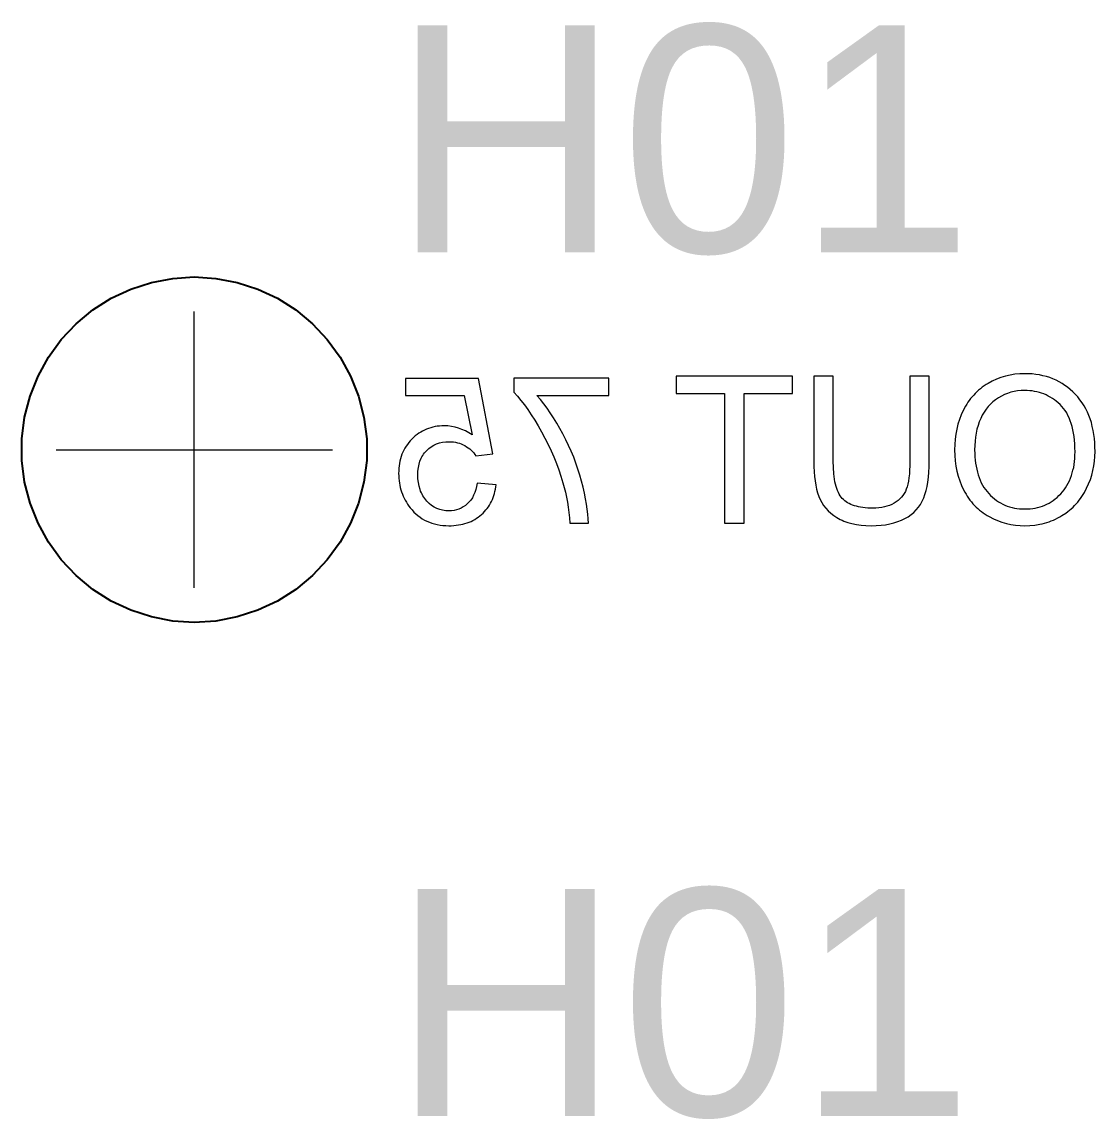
# Paper-space layout '01_三视图' of a CAD drawing. Header units: millimetres. Extents: x 8 to 451, y 8 to 289.
# Drawn here: x 40.65 to 51.53, y 177.97 to 189.08 of the extents above; entities that cross this region are included whole.
import ezdxf

# ---------------------------------------------------------------- set-up
doc = ezdxf.new("R2010")
doc.units = ezdxf.units.MM
doc.linetypes.add('WP_HIDDEN', pattern=[2.3, 1.5, -0.8])
for name, color, linetype, lineweight in [('ANNOTATIONS', 7, 'CONTINUOUS', 18), ('HIDDEN', 7, 'WP_HIDDEN', 13), ('VISIBLE', 7, 'CONTINUOUS', 25)]:
    doc.layers.add(name, color=color, linetype=linetype, lineweight=lineweight)
doc.styles.add('CJK', font='Arial Unicode.ttf')

psp = doc.layouts.new('01_三视图')

# ---------------------------------------------------------------- linework, layer by layer
at = {"layer": 'ANNOTATIONS'}
for p, q in [((42.4, 183.35), (42.4, 186.15)), ((41, 184.75), (43.8, 184.75))]:
    psp.add_line(p, q, dxfattribs=at)
at = {"layer": 'HIDDEN'}
for points in [[(44.541, 185.473), (44.541, 185.299)], [(45.281, 185.473), (44.541, 185.473)], [(45.426, 184.709), (45.281, 185.473)], [(45.639, 185.474), (45.639, 185.332)], [(46.602, 185.474), (45.639, 185.474)], [(46.602, 185.299), (46.602, 185.474)], [(47.282, 185.494), (47.282, 185.318)], [(48.462, 185.494), (47.282, 185.494)], [(48.462, 185.318), (48.462, 185.494)], [(48.678, 185.494), (48.678, 184.634)], [(48.875, 185.494), (48.678, 185.494)], [(48.875, 184.635), (48.875, 185.494)], [(49.652, 185.494), (49.652, 184.635)], [(49.849, 185.494), (49.652, 185.494)], [(49.849, 184.634), (49.849, 185.494)], [(50.487, 185.445), (50.445, 185.422)], [(50.53, 185.465), (50.487, 185.445)], [(50.574, 185.482), (50.53, 185.465)], [(50.62, 185.495), (50.574, 185.482)], [(50.667, 185.506), (50.62, 185.495)], [(50.716, 185.514), (50.667, 185.506)], [(50.765, 185.518), (50.716, 185.514)], [(50.816, 185.52), (50.765, 185.518)], [(50.855, 185.519), (50.816, 185.52)], [(50.893, 185.517), (50.855, 185.519)], [(50.93, 185.513), (50.893, 185.517)], [(50.966, 185.507), (50.93, 185.513)], [(51.001, 185.5), (50.966, 185.507)], [(51.036, 185.491), (51.001, 185.5)], [(51.069, 185.48), (51.036, 185.491)], [(51.102, 185.468), (51.069, 185.48)], [(51.133, 185.454), (51.102, 185.468)], [(51.164, 185.438), (51.133, 185.454)], [(51.194, 185.421), (51.164, 185.438)], [(45.639, 185.332), (45.674, 185.293)], [(50.315, 185.321), (50.299, 185.304)], [(50.331, 185.337), (50.315, 185.321)], [(50.349, 185.352), (50.331, 185.337)], [(50.367, 185.367), (50.349, 185.352)], [(50.385, 185.382), (50.367, 185.367)], [(50.404, 185.396), (50.385, 185.382)], [(50.424, 185.409), (50.404, 185.396)], [(50.445, 185.422), (50.424, 185.409)], [(50.642, 185.321), (50.611, 185.308)], [(50.675, 185.332), (50.642, 185.321)], [(50.709, 185.34), (50.675, 185.332)], [(50.743, 185.346), (50.709, 185.34)], [(50.779, 185.349), (50.743, 185.346)], [(50.815, 185.35), (50.779, 185.349)], [(50.841, 185.35), (50.815, 185.35)], [(50.866, 185.348), (50.841, 185.35)], [(50.891, 185.345), (50.866, 185.348)], [(50.916, 185.341), (50.891, 185.345)], [(50.94, 185.336), (50.916, 185.341)], [(50.964, 185.33), (50.94, 185.336)], [(50.987, 185.323), (50.964, 185.33)], [(51.01, 185.315), (50.987, 185.323)], [(51.223, 185.402), (51.194, 185.421)], [(51.251, 185.382), (51.223, 185.402)], [(51.278, 185.36), (51.251, 185.382)], [(51.304, 185.336), (51.278, 185.36)], [(51.33, 185.31), (51.304, 185.336)], [(44.541, 185.299), (45.135, 185.299)], [(45.135, 185.299), (45.215, 184.899)], [(45.674, 185.293), (45.71, 185.25)], [(45.71, 185.25), (45.745, 185.205)], [(45.873, 185.299), (46.602, 185.299)], [(45.908, 185.258), (45.873, 185.299)], [(45.942, 185.215), (45.908, 185.258)], [(45.975, 185.17), (45.942, 185.215)], [(47.282, 185.318), (47.775, 185.318)], [(47.775, 185.318), (47.775, 184.005)], [(47.972, 185.318), (48.462, 185.318)], [(47.972, 184.005), (47.972, 185.318)], [(50.228, 185.21), (50.215, 185.19)], [(50.241, 185.23), (50.228, 185.21)], [(50.254, 185.249), (50.241, 185.23)], [(50.268, 185.268), (50.254, 185.249)], [(50.283, 185.286), (50.268, 185.268)], [(50.299, 185.304), (50.283, 185.286)], [(50.469, 185.211), (50.446, 185.186)], [(50.494, 185.235), (50.469, 185.211)], [(50.521, 185.256), (50.494, 185.235)], [(50.55, 185.276), (50.521, 185.256)], [(50.58, 185.293), (50.55, 185.276)], [(50.611, 185.308), (50.58, 185.293)], [(51.032, 185.305), (51.01, 185.315)], [(51.054, 185.294), (51.032, 185.305)], [(51.075, 185.283), (51.054, 185.294)], [(51.096, 185.27), (51.075, 185.283)], [(51.116, 185.256), (51.096, 185.27)], [(51.136, 185.24), (51.116, 185.256)], [(51.156, 185.224), (51.136, 185.24)], [(51.175, 185.207), (51.156, 185.224)], [(51.354, 185.284), (51.33, 185.31)], [(51.376, 185.255), (51.354, 185.284)], [(51.397, 185.226), (51.376, 185.255)], [(51.417, 185.195), (51.397, 185.226)], [(45.745, 185.205), (45.78, 185.156)], [(45.78, 185.156), (45.815, 185.104)], [(45.815, 185.104), (45.85, 185.049)], [(46.008, 185.122), (45.975, 185.17)], [(46.041, 185.072), (46.008, 185.122)], [(50.172, 185.102), (50.154, 185.056)], [(50.192, 185.147), (50.172, 185.102)], [(50.215, 185.19), (50.192, 185.147)], [(50.386, 185.099), (50.37, 185.066)], [(50.404, 185.13), (50.386, 185.099)], [(50.424, 185.159), (50.404, 185.13)], [(50.446, 185.186), (50.424, 185.159)], [(51.193, 185.188), (51.175, 185.207)], [(51.21, 185.168), (51.193, 185.188)], [(51.226, 185.146), (51.21, 185.168)], [(51.241, 185.123), (51.226, 185.146)], [(51.254, 185.098), (51.241, 185.123)], [(51.267, 185.072), (51.254, 185.098)], [(51.435, 185.164), (51.417, 185.195)], [(51.451, 185.131), (51.435, 185.164)], [(51.466, 185.096), (51.451, 185.131)], [(44.863, 184.987), (44.841, 184.984)], [(44.886, 184.99), (44.863, 184.987)], [(44.91, 184.992), (44.886, 184.99)], [(44.934, 184.992), (44.91, 184.992)], [(44.971, 184.991), (44.934, 184.992)], [(45.007, 184.986), (44.971, 184.991)], [(45.043, 184.979), (45.007, 184.986)], [(45.85, 185.049), (45.886, 184.991)], [(45.886, 184.991), (45.92, 184.93)], [(46.073, 185.02), (46.041, 185.072)], [(46.105, 184.966), (46.073, 185.02)], [(50.139, 185.008), (50.127, 184.959)], [(50.154, 185.056), (50.139, 185.008)], [(50.343, 184.995), (50.332, 184.958)], [(50.355, 185.031), (50.343, 184.995)], [(50.37, 185.066), (50.355, 185.031)], [(51.278, 185.044), (51.267, 185.072)], [(51.288, 185.015), (51.278, 185.044)], [(51.297, 184.984), (51.288, 185.015)], [(51.479, 185.061), (51.466, 185.096)], [(51.491, 185.024), (51.479, 185.061)], [(51.501, 184.985), (51.491, 185.024)], [(44.64, 184.889), (44.622, 184.873)], [(44.658, 184.903), (44.64, 184.889)], [(44.676, 184.916), (44.658, 184.903)], [(44.695, 184.928), (44.676, 184.916)], [(44.714, 184.939), (44.695, 184.928)], [(44.734, 184.949), (44.714, 184.939)], [(44.755, 184.958), (44.734, 184.949)], [(44.775, 184.966), (44.755, 184.958)], [(44.797, 184.973), (44.775, 184.966)], [(44.818, 184.979), (44.797, 184.973)], [(44.841, 184.984), (44.818, 184.979)], [(45.078, 184.969), (45.043, 184.979)], [(45.113, 184.956), (45.078, 184.969)], [(45.148, 184.94), (45.113, 184.956)], [(45.182, 184.921), (45.148, 184.94)], [(45.215, 184.899), (45.182, 184.921)], [(45.92, 184.93), (45.954, 184.867)], [(46.136, 184.909), (46.105, 184.966)], [(46.166, 184.851), (46.136, 184.909)], [(50.118, 184.908), (50.111, 184.856)], [(50.127, 184.959), (50.118, 184.908)], [(50.317, 184.878), (50.312, 184.836)], [(50.324, 184.919), (50.317, 184.878)], [(50.332, 184.958), (50.324, 184.919)], [(51.304, 184.952), (51.297, 184.984)], [(51.311, 184.918), (51.304, 184.952)], [(51.316, 184.883), (51.311, 184.918)], [(51.32, 184.846), (51.316, 184.883)], [(51.509, 184.946), (51.501, 184.985)], [(51.516, 184.905), (51.509, 184.946)], [(51.522, 184.863), (51.516, 184.905)], [(44.535, 184.765), (44.524, 184.745)], [(44.547, 184.785), (44.535, 184.765)], [(44.56, 184.804), (44.547, 184.785)], [(44.574, 184.822), (44.56, 184.804)], [(44.589, 184.84), (44.574, 184.822)], [(44.605, 184.857), (44.589, 184.84)], [(44.622, 184.873), (44.605, 184.857)], [(44.776, 184.762), (44.8, 184.78)], [(44.8, 184.78), (44.827, 184.795)], [(44.827, 184.795), (44.854, 184.808)], [(44.854, 184.808), (44.884, 184.818)], [(44.884, 184.818), (44.915, 184.825)], [(44.915, 184.825), (44.948, 184.829)], [(44.948, 184.829), (44.983, 184.831)], [(44.983, 184.831), (45.005, 184.83)], [(45.005, 184.83), (45.026, 184.828)], [(45.026, 184.828), (45.047, 184.825)], [(45.047, 184.825), (45.067, 184.821)], [(45.067, 184.821), (45.087, 184.815)], [(45.087, 184.815), (45.106, 184.808)], [(45.106, 184.808), (45.124, 184.8)], [(45.124, 184.8), (45.142, 184.791)], [(45.142, 184.791), (45.16, 184.78)], [(45.16, 184.78), (45.176, 184.769)], [(45.176, 184.769), (45.191, 184.757)], [(45.954, 184.867), (45.986, 184.804)], [(45.986, 184.804), (46.016, 184.74)], [(46.194, 184.793), (46.166, 184.851)], [(46.22, 184.734), (46.194, 184.793)], [(50.107, 184.803), (50.105, 184.747)], [(50.111, 184.856), (50.107, 184.803)], [(50.309, 184.793), (50.308, 184.748)], [(50.312, 184.836), (50.309, 184.793)], [(51.323, 184.808), (51.32, 184.846)], [(51.325, 184.768), (51.323, 184.808)], [(51.326, 184.727), (51.325, 184.768)], [(51.526, 184.82), (51.522, 184.863)], [(51.528, 184.776), (51.526, 184.82)], [(51.529, 184.73), (51.528, 184.776)], [(44.49, 184.658), (44.484, 184.635)], [(44.497, 184.681), (44.49, 184.658)], [(44.505, 184.703), (44.497, 184.681)], [(44.514, 184.724), (44.505, 184.703)], [(44.524, 184.745), (44.514, 184.724)], [(44.687, 184.634), (44.699, 184.663)], [(44.699, 184.663), (44.707, 184.677)], [(44.707, 184.677), (44.715, 184.691)], [(44.715, 184.691), (44.723, 184.704)], [(44.723, 184.704), (44.732, 184.717)], [(44.732, 184.717), (44.742, 184.729)], [(44.742, 184.729), (44.753, 184.74)], [(44.753, 184.74), (44.776, 184.762)], [(45.191, 184.757), (45.206, 184.745)], [(45.206, 184.745), (45.219, 184.731)], [(45.219, 184.731), (45.232, 184.717)], [(45.232, 184.717), (45.243, 184.702)], [(45.243, 184.702), (45.254, 184.687)], [(45.254, 184.687), (45.426, 184.709)], [(46.016, 184.74), (46.044, 184.676)], [(46.044, 184.676), (46.07, 184.611)], [(46.245, 184.674), (46.22, 184.734)], [(46.267, 184.614), (46.245, 184.674)], [(50.105, 184.747), (50.107, 184.692)], [(50.107, 184.692), (50.111, 184.637)], [(50.308, 184.748), (50.309, 184.713)], [(50.309, 184.713), (50.311, 184.679)], [(50.311, 184.679), (50.314, 184.645)], [(51.321, 184.63), (51.323, 184.662)], [(51.323, 184.662), (51.325, 184.694)], [(51.325, 184.694), (51.326, 184.727)], [(51.523, 184.634), (51.527, 184.682)], [(51.527, 184.682), (51.529, 184.73)], [(44.473, 184.562), (44.472, 184.536)], [(44.476, 184.587), (44.473, 184.562)], [(44.48, 184.611), (44.476, 184.587)], [(44.484, 184.635), (44.48, 184.611)], [(44.667, 184.532), (44.671, 184.568)], [(44.671, 184.568), (44.678, 184.602)], [(44.678, 184.602), (44.687, 184.634)], [(46.07, 184.611), (46.094, 184.546)], [(46.094, 184.546), (46.116, 184.481)], [(46.288, 184.553), (46.267, 184.614)], [(46.308, 184.492), (46.288, 184.553)], [(48.678, 184.634), (48.679, 184.579)], [(48.679, 184.579), (48.681, 184.527)], [(48.877, 184.568), (48.875, 184.635)], [(48.881, 184.506), (48.877, 184.568)], [(49.649, 184.544), (49.647, 184.504)], [(49.651, 184.588), (49.649, 184.544)], [(49.652, 184.635), (49.651, 184.588)], [(49.845, 184.522), (49.848, 184.576)], [(49.848, 184.576), (49.849, 184.634)], [(50.111, 184.637), (50.118, 184.584)], [(50.118, 184.584), (50.128, 184.533)], [(50.314, 184.645), (50.317, 184.613)], [(50.317, 184.613), (50.323, 184.582)], [(50.323, 184.582), (50.329, 184.551)], [(50.329, 184.551), (50.336, 184.522)], [(51.298, 184.514), (51.305, 184.541)], [(51.305, 184.541), (51.312, 184.57)], [(51.312, 184.57), (51.317, 184.6)], [(51.317, 184.6), (51.321, 184.63)], [(51.507, 184.539), (51.517, 184.586)], [(51.517, 184.586), (51.523, 184.634)], [(44.472, 184.536), (44.471, 184.51)], [(44.471, 184.51), (44.472, 184.485)], [(44.472, 184.485), (44.473, 184.46)], [(44.473, 184.46), (44.475, 184.436)], [(44.475, 184.436), (44.479, 184.412)], [(44.665, 184.494), (44.667, 184.532)], [(44.667, 184.454), (44.665, 184.494)], [(44.671, 184.416), (44.667, 184.454)], [(46.116, 184.481), (46.136, 184.414)], [(46.325, 184.43), (46.308, 184.492)], [(48.681, 184.527), (48.685, 184.478)], [(48.685, 184.478), (48.691, 184.433)], [(48.691, 184.433), (48.698, 184.389)], [(48.884, 184.477), (48.881, 184.506)], [(48.888, 184.45), (48.884, 184.477)], [(48.893, 184.424), (48.888, 184.45)], [(49.638, 184.432), (49.631, 184.401)], [(49.643, 184.466), (49.638, 184.432)], [(49.647, 184.504), (49.643, 184.466)], [(49.834, 184.422), (49.841, 184.47)], [(49.841, 184.47), (49.845, 184.522)], [(50.128, 184.533), (50.141, 184.483)], [(50.141, 184.483), (50.157, 184.435)], [(50.157, 184.435), (50.175, 184.388)], [(50.336, 184.522), (50.344, 184.494)], [(50.344, 184.494), (50.354, 184.467)], [(50.354, 184.467), (50.365, 184.441)], [(50.365, 184.441), (50.376, 184.415)], [(51.257, 184.411), (51.269, 184.435)], [(51.269, 184.435), (51.28, 184.461)], [(51.28, 184.461), (51.29, 184.487)], [(51.29, 184.487), (51.298, 184.514)], [(51.463, 184.403), (51.481, 184.448)], [(51.481, 184.448), (51.495, 184.493)], [(51.495, 184.493), (51.507, 184.539)], [(44.479, 184.412), (44.483, 184.389)], [(44.483, 184.389), (44.488, 184.366)], [(44.488, 184.366), (44.494, 184.344)], [(44.494, 184.344), (44.501, 184.322)], [(44.501, 184.322), (44.509, 184.3)], [(44.678, 184.379), (44.671, 184.416)], [(44.688, 184.345), (44.678, 184.379)], [(44.694, 184.329), (44.688, 184.345)], [(44.701, 184.313), (44.694, 184.329)], [(45.252, 184.346), (45.242, 184.316)], [(45.26, 184.378), (45.252, 184.346)], [(45.266, 184.411), (45.26, 184.378)], [(45.458, 184.395), (45.266, 184.411)], [(45.442, 184.306), (45.447, 184.327)], [(45.447, 184.327), (45.452, 184.349)], [(45.452, 184.349), (45.455, 184.372)], [(45.455, 184.372), (45.458, 184.395)], [(46.136, 184.414), (46.149, 184.367)], [(46.149, 184.367), (46.161, 184.319)], [(46.161, 184.319), (46.172, 184.269)], [(46.34, 184.369), (46.325, 184.43)], [(46.354, 184.31), (46.34, 184.369)], [(48.698, 184.389), (48.707, 184.349)], [(48.707, 184.349), (48.717, 184.312)], [(48.898, 184.4), (48.893, 184.424)], [(48.904, 184.377), (48.898, 184.4)], [(48.911, 184.356), (48.904, 184.377)], [(48.919, 184.335), (48.911, 184.356)], [(48.927, 184.317), (48.919, 184.335)], [(49.606, 184.327), (49.594, 184.306)], [(49.616, 184.349), (49.606, 184.327)], [(49.624, 184.374), (49.616, 184.349)], [(49.631, 184.401), (49.624, 184.374)], [(49.805, 184.296), (49.817, 184.335)], [(49.817, 184.335), (49.826, 184.377)], [(49.826, 184.377), (49.834, 184.422)], [(50.175, 184.388), (50.197, 184.342)], [(50.197, 184.342), (50.209, 184.32)], [(50.209, 184.32), (50.221, 184.299)], [(50.376, 184.415), (50.389, 184.391)], [(50.389, 184.391), (50.403, 184.368)], [(50.403, 184.368), (50.418, 184.346)], [(50.418, 184.346), (50.435, 184.325)], [(50.435, 184.325), (50.452, 184.305)], [(51.181, 184.303), (51.199, 184.323)], [(51.199, 184.323), (51.215, 184.344)], [(51.215, 184.344), (51.23, 184.365)], [(51.23, 184.365), (51.244, 184.388)], [(51.244, 184.388), (51.257, 184.411)], [(51.421, 184.316), (51.443, 184.359)], [(51.443, 184.359), (51.463, 184.403)], [(44.509, 184.3), (44.517, 184.279)], [(44.517, 184.279), (44.527, 184.258)], [(44.527, 184.258), (44.538, 184.238)], [(44.538, 184.238), (44.549, 184.218)], [(44.549, 184.218), (44.561, 184.198)], [(44.708, 184.298), (44.701, 184.313)], [(44.717, 184.284), (44.708, 184.298)], [(44.726, 184.269), (44.717, 184.284)], [(44.735, 184.256), (44.726, 184.269)], [(44.745, 184.242), (44.735, 184.256)], [(44.757, 184.23), (44.745, 184.242)], [(44.78, 184.206), (44.757, 184.23)], [(45.186, 184.22), (45.167, 184.201)], [(45.203, 184.24), (45.186, 184.22)], [(45.218, 184.263), (45.203, 184.24)], [(45.231, 184.289), (45.218, 184.263)], [(45.242, 184.316), (45.231, 184.289)], [(45.403, 184.207), (45.412, 184.226)], [(45.412, 184.226), (45.421, 184.245)], [(45.421, 184.245), (45.429, 184.265)], [(45.429, 184.265), (45.436, 184.285)], [(45.436, 184.285), (45.442, 184.306)], [(46.172, 184.269), (46.181, 184.219)], [(46.181, 184.219), (46.189, 184.167)], [(46.366, 184.253), (46.354, 184.31)], [(46.375, 184.199), (46.366, 184.253)], [(48.717, 184.312), (48.729, 184.277)], [(48.729, 184.277), (48.743, 184.245)], [(48.743, 184.245), (48.759, 184.215)], [(48.759, 184.215), (48.778, 184.185)], [(48.936, 184.299), (48.927, 184.317)], [(48.946, 184.284), (48.936, 184.299)], [(48.956, 184.269), (48.946, 184.284)], [(48.967, 184.256), (48.956, 184.269)], [(48.979, 184.244), (48.967, 184.256)], [(48.992, 184.233), (48.979, 184.244)], [(49.006, 184.223), (48.992, 184.233)], [(49.021, 184.213), (49.006, 184.223)], [(49.037, 184.204), (49.021, 184.213)], [(49.513, 184.22), (49.492, 184.207)], [(49.532, 184.235), (49.513, 184.22)], [(49.55, 184.251), (49.532, 184.235)], [(49.567, 184.268), (49.55, 184.251)], [(49.581, 184.286), (49.567, 184.268)], [(49.594, 184.306), (49.581, 184.286)], [(49.759, 184.196), (49.776, 184.228)], [(49.776, 184.228), (49.792, 184.261)], [(49.792, 184.261), (49.805, 184.296)], [(50.221, 184.299), (50.234, 184.278)], [(50.234, 184.278), (50.247, 184.259)], [(50.247, 184.259), (50.261, 184.239)], [(50.261, 184.239), (50.276, 184.221)], [(50.276, 184.221), (50.291, 184.203)], [(50.452, 184.305), (50.47, 184.286)], [(50.47, 184.286), (50.489, 184.268)], [(50.489, 184.268), (50.509, 184.252)], [(50.509, 184.252), (50.529, 184.236)], [(50.529, 184.236), (50.55, 184.222)], [(50.55, 184.222), (50.571, 184.21)], [(50.571, 184.21), (50.593, 184.198)], [(51.04, 184.198), (51.062, 184.209)], [(51.062, 184.209), (51.083, 184.222)], [(51.083, 184.222), (51.104, 184.236)], [(51.104, 184.236), (51.124, 184.251)], [(51.124, 184.251), (51.144, 184.267)], [(51.144, 184.267), (51.163, 184.285)], [(51.163, 184.285), (51.181, 184.303)], [(51.338, 184.202), (51.353, 184.219)], [(51.353, 184.219), (51.368, 184.237)], [(51.368, 184.237), (51.382, 184.256)], [(51.382, 184.256), (51.396, 184.275)], [(51.396, 184.275), (51.421, 184.316)], [(44.561, 184.198), (44.575, 184.179)], [(44.575, 184.179), (44.589, 184.161)], [(44.589, 184.161), (44.607, 184.139)], [(44.607, 184.139), (44.626, 184.118)], [(44.626, 184.118), (44.646, 184.099)], [(44.646, 184.099), (44.667, 184.082)], [(44.805, 184.186), (44.78, 184.206)], [(44.831, 184.169), (44.805, 184.186)], [(44.858, 184.155), (44.831, 184.169)], [(44.887, 184.144), (44.858, 184.155)], [(44.916, 184.136), (44.887, 184.144)], [(44.948, 184.132), (44.916, 184.136)], [(44.98, 184.13), (44.948, 184.132)], [(45.007, 184.131), (44.98, 184.13)], [(45.033, 184.135), (45.007, 184.131)], [(45.058, 184.14), (45.033, 184.135)], [(45.082, 184.148), (45.058, 184.14)], [(45.104, 184.158), (45.082, 184.148)], [(45.126, 184.17), (45.104, 184.158)], [(45.147, 184.184), (45.126, 184.17)], [(45.167, 184.201), (45.147, 184.184)], [(45.311, 184.094), (45.327, 184.108)], [(45.327, 184.108), (45.342, 184.123)], [(45.342, 184.123), (45.356, 184.139)], [(45.356, 184.139), (45.369, 184.155)], [(45.369, 184.155), (45.381, 184.172)], [(45.381, 184.172), (45.392, 184.189)], [(45.392, 184.189), (45.403, 184.207)], [(46.189, 184.167), (46.196, 184.114)], [(46.196, 184.114), (46.202, 184.06)], [(46.383, 184.147), (46.375, 184.199)], [(46.389, 184.098), (46.383, 184.147)], [(46.392, 184.05), (46.389, 184.098)], [(48.778, 184.185), (48.8, 184.158)], [(48.8, 184.158), (48.824, 184.132)], [(48.824, 184.132), (48.851, 184.107)], [(48.851, 184.107), (48.88, 184.084)], [(49.054, 184.196), (49.037, 184.204)], [(49.072, 184.189), (49.054, 184.196)], [(49.091, 184.182), (49.072, 184.189)], [(49.111, 184.177), (49.091, 184.182)], [(49.132, 184.172), (49.111, 184.177)], [(49.153, 184.167), (49.132, 184.172)], [(49.176, 184.164), (49.153, 184.167)], [(49.2, 184.161), (49.176, 184.164)], [(49.225, 184.159), (49.2, 184.161)], [(49.277, 184.158), (49.225, 184.159)], [(49.308, 184.158), (49.277, 184.158)], [(49.338, 184.161), (49.308, 184.158)], [(49.367, 184.165), (49.338, 184.161)], [(49.394, 184.17), (49.367, 184.165)], [(49.42, 184.177), (49.394, 184.17)], [(49.445, 184.186), (49.42, 184.177)], [(49.469, 184.196), (49.445, 184.186)], [(49.492, 184.207), (49.469, 184.196)], [(49.664, 184.092), (49.691, 184.115)], [(49.691, 184.115), (49.716, 184.14)], [(49.716, 184.14), (49.738, 184.167)], [(49.738, 184.167), (49.759, 184.196)], [(50.291, 184.203), (50.307, 184.185)], [(50.307, 184.185), (50.324, 184.169)], [(50.324, 184.169), (50.341, 184.153)], [(50.341, 184.153), (50.358, 184.138)], [(50.358, 184.138), (50.377, 184.123)], [(50.377, 184.123), (50.396, 184.109)], [(50.396, 184.109), (50.415, 184.096)], [(50.593, 184.198), (50.615, 184.188)], [(50.615, 184.188), (50.639, 184.178)], [(50.639, 184.178), (50.662, 184.171)], [(50.662, 184.171), (50.687, 184.164)], [(50.687, 184.164), (50.712, 184.158)], [(50.712, 184.158), (50.737, 184.154)], [(50.737, 184.154), (50.764, 184.151)], [(50.764, 184.151), (50.791, 184.149)], [(50.791, 184.149), (50.818, 184.149)], [(50.818, 184.149), (50.845, 184.149)], [(50.845, 184.149), (50.872, 184.151)], [(50.872, 184.151), (50.897, 184.154)], [(50.897, 184.154), (50.923, 184.158)], [(50.923, 184.158), (50.947, 184.164)], [(50.947, 184.164), (50.971, 184.17)], [(50.971, 184.17), (50.995, 184.178)], [(50.995, 184.178), (51.018, 184.187)], [(51.018, 184.187), (51.04, 184.198)], [(51.193, 184.082), (51.233, 184.108)], [(51.233, 184.108), (51.252, 184.122)], [(51.252, 184.122), (51.27, 184.137)], [(51.27, 184.137), (51.288, 184.152)], [(51.288, 184.152), (51.306, 184.168)], [(51.306, 184.168), (51.322, 184.185)], [(51.322, 184.185), (51.338, 184.202)], [(44.667, 184.082), (44.689, 184.065)], [(44.689, 184.065), (44.711, 184.051)], [(44.711, 184.051), (44.734, 184.037)], [(44.734, 184.037), (44.758, 184.025)], [(44.758, 184.025), (44.783, 184.015)], [(44.783, 184.015), (44.809, 184.005)], [(44.809, 184.005), (44.835, 183.998)], [(44.835, 183.998), (44.863, 183.991)], [(44.863, 183.991), (44.891, 183.986)], [(44.891, 183.986), (44.92, 183.983)], [(45.053, 183.984), (45.077, 183.987)], [(45.077, 183.987), (45.1, 183.991)], [(45.1, 183.991), (45.122, 183.996)], [(45.122, 183.996), (45.143, 184.002)], [(45.143, 184.002), (45.164, 184.008)], [(45.164, 184.008), (45.185, 184.016)], [(45.185, 184.016), (45.205, 184.024)], [(45.205, 184.024), (45.224, 184.034)], [(45.224, 184.034), (45.242, 184.044)], [(45.242, 184.044), (45.261, 184.055)], [(45.261, 184.055), (45.278, 184.067)], [(45.278, 184.067), (45.295, 184.08)], [(45.295, 184.08), (45.311, 184.094)], [(46.202, 184.06), (46.206, 184.005)], [(46.206, 184.005), (46.394, 184.005)], [(46.394, 184.005), (46.392, 184.05)], [(47.775, 184.005), (47.972, 184.005)], [(48.88, 184.084), (48.912, 184.063)], [(48.912, 184.063), (48.929, 184.053)], [(48.929, 184.053), (48.947, 184.043)], [(48.947, 184.043), (48.965, 184.035)], [(48.965, 184.035), (48.984, 184.027)], [(48.984, 184.027), (49.023, 184.012)], [(49.023, 184.012), (49.065, 184.001)], [(49.065, 184.001), (49.11, 183.992)], [(49.11, 183.992), (49.157, 183.985)], [(49.157, 183.985), (49.207, 183.981)], [(49.36, 183.985), (49.406, 183.99)], [(49.406, 183.99), (49.45, 183.998)], [(49.45, 183.998), (49.491, 184.008)], [(49.491, 184.008), (49.531, 184.021)], [(49.531, 184.021), (49.567, 184.035)], [(49.567, 184.035), (49.602, 184.052)], [(49.602, 184.052), (49.634, 184.071)], [(49.634, 184.071), (49.664, 184.092)], [(50.415, 184.096), (50.435, 184.084)], [(50.435, 184.084), (50.456, 184.072)], [(50.456, 184.072), (50.498, 184.05)], [(50.498, 184.05), (50.541, 184.032)], [(50.541, 184.032), (50.585, 184.016)], [(50.585, 184.016), (50.63, 184.003)], [(50.63, 184.003), (50.675, 183.993)], [(50.675, 183.993), (50.722, 183.986)], [(50.722, 183.986), (50.769, 183.981)], [(50.869, 183.982), (50.919, 183.986)], [(50.919, 183.986), (50.968, 183.994)], [(50.968, 183.994), (50.992, 183.999)], [(50.992, 183.999), (51.016, 184.005)], [(51.016, 184.005), (51.039, 184.012)], [(51.039, 184.012), (51.062, 184.02)], [(51.062, 184.02), (51.085, 184.028)], [(51.085, 184.028), (51.107, 184.037)], [(51.107, 184.037), (51.129, 184.047)], [(51.129, 184.047), (51.151, 184.058)], [(51.151, 184.058), (51.172, 184.069)], [(51.172, 184.069), (51.193, 184.082)], [(44.92, 183.983), (44.949, 183.981)], [(44.949, 183.981), (44.98, 183.98)], [(44.98, 183.98), (45.005, 183.98)], [(45.005, 183.98), (45.029, 183.982)], [(45.029, 183.982), (45.053, 183.984)], [(49.207, 183.981), (49.26, 183.98)], [(49.26, 183.98), (49.311, 183.981)], [(49.311, 183.981), (49.36, 183.985)], [(50.769, 183.981), (50.817, 183.98)], [(50.817, 183.98), (50.869, 183.982)]]:
    psp.add_lwpolyline(points, dxfattribs=at)
at = {"layer": 'VISIBLE'}
psp.add_lwpolyline([(42.4, 183), (42.181, 183.014), (41.965, 183.055), (41.756, 183.123), (41.557, 183.216), (41.371, 183.334), (41.202, 183.474), (41.052, 183.635), (40.922, 183.812), (40.817, 184.005), (40.736, 184.209), (40.681, 184.422), (40.653, 184.64), (40.653, 184.86), (40.681, 185.078), (40.736, 185.291), (40.817, 185.495), (40.922, 185.688), (41.052, 185.865), (41.202, 186.026), (41.371, 186.166), (41.557, 186.284), (41.756, 186.377), (41.965, 186.445), (42.181, 186.486), (42.4, 186.5), (42.619, 186.486), (42.835, 186.445), (43.044, 186.377), (43.243, 186.284), (43.429, 186.166), (43.598, 186.026), (43.748, 185.865), (43.878, 185.688), (43.983, 185.495), (44.064, 185.291), (44.119, 185.078), (44.147, 184.86), (44.147, 184.64), (44.119, 184.422), (44.064, 184.209), (43.983, 184.005), (43.878, 183.812), (43.748, 183.635), (43.598, 183.474), (43.429, 183.334), (43.243, 183.216), (43.044, 183.123), (42.835, 183.055), (42.619, 183.014), (42.4, 183)], dxfattribs=at)

# ---------------------------------------------------------------- texts
at = {"layer": 'ANNOTATIONS', "style": 'CJK'}
for p in [(44.4, 186.75), (44.4, 178)]:
    psp.add_text('H01', height=2.3, dxfattribs=at).set_placement(p)

doc.saveas('drawing.dxf')
